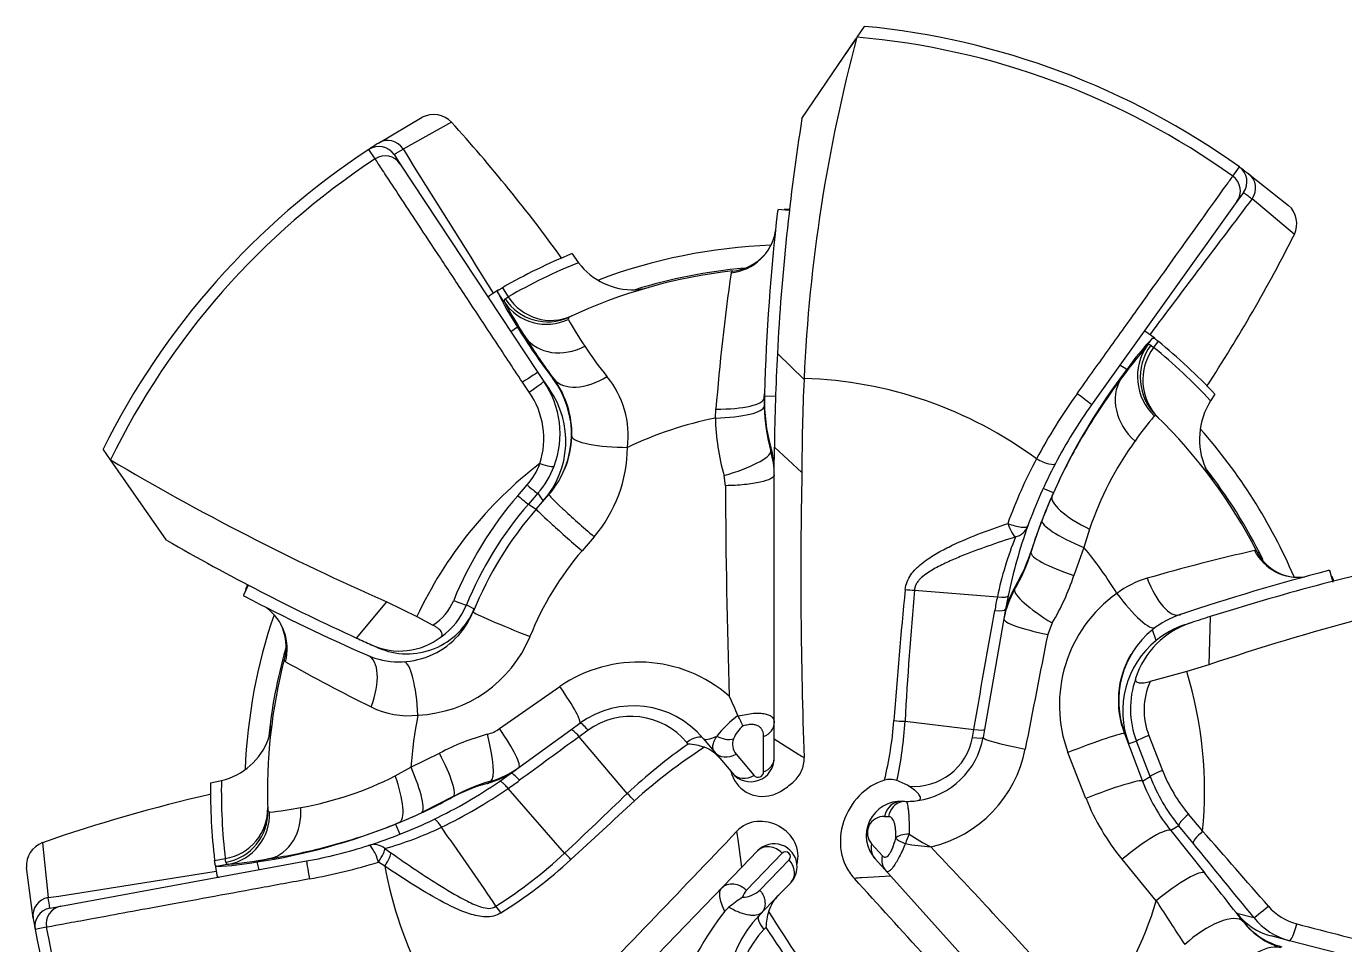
# Model space of a CAD drawing. Extents: x -22 to 22, y -21.4 to 26.8.
# Drawn here: x 16.219 to 19.836, y 4.713 to 7.234 of the extents above; entities that cross this region are included whole.
import ezdxf

# ---------------------------------------------------------------- set-up
doc = ezdxf.new("R2010")
doc.units = 0
doc.header["$MEASUREMENT"] = 0
doc.layers.add('Default', color=7, linetype='CONTINUOUS')
doc.layers.add('ODG-42631R1', color=7, linetype='CONTINUOUS')

# ---------------------------------------------------------------- blocks, each defined once
blk = doc.blocks.new('SE')
at = {"layer": 'ODG-42631R1', "color": 7, "linetype": 'Continuous'}
for p, q in [((6.9932, 7.8226), (6.9732, 7.793)), ((6.8224, 7.57), (6.9709, 7.7896)), ((5.6601, 7.5019), (5.7805, 7.5731)), ((5.8605, 7.5595), (5.7278, 7.4859)), ((5.6509, 7.4588), (5.6337, 7.4849)), ((5.6509, 7.4588), (5.6509, 7.4588)), ((5.7029, 7.4706), (5.7201, 7.4445)), ((5.7201, 7.4445), (6.0976, 6.8724)), ((8.0046, 7.4112), (8.0228, 7.4366)), ((8.0481, 7.4181), (8.1578, 7.3312)), ((8.0046, 7.4112), (8.0046, 7.4112)), ((8.0343, 7.3669), (8.0161, 7.3415)), ((8.1737, 7.2517), (8.0575, 7.3491)), ((6.7878, 7.3167), (6.7565, 7.3196)), ((8.0161, 7.3415), (7.6172, 6.7841)), ((6.1918, 7.1986), (6.2095, 7.1739)), ((6.628, 7.146), (6.6323, 7.1512)), ((5.9893, 7.0994), (5.9618, 7.0811)), ((5.9867, 7.0938), (5.989, 7.0981)), ((6.0056, 7.0657), (5.9867, 7.0938)), ((6.0003, 7.1052), (6.0164, 7.0803)), ((6.0078, 7.075), (6.0164, 7.0803)), ((6.1834, 7.0245), (6.181, 7.0184)), ((6.1907, 7.0279), (6.1834, 7.0245)), ((6.0418, 6.9971), (6.0239, 6.9841)), ((6.0642, 6.9675), (6.0418, 6.9971)), ((7.7903, 6.9665), (7.7634, 6.9857)), ((7.7697, 6.9463), (7.7842, 6.9669)), ((7.7794, 6.9474), (7.7873, 6.9414)), ((7.7842, 6.9669), (7.789, 6.9664)), ((7.7997, 6.9584), (7.7873, 6.9414)), ((6.7548, 6.9246), (6.828, 6.853)), ((7.7137, 6.8808), (7.6951, 6.8929)), ((7.6976, 6.8551), (7.7137, 6.8808)), ((6.0735, 6.8187), (6.0553, 6.8458)), ((6.0976, 6.8724), (6.114, 6.848)), ((6.1386, 6.856), (6.1421, 6.8541)), ((6.828, 6.853), (6.8282, 6.8562)), ((6.719, 6.8036), (6.7188, 6.7791)), ((6.719, 6.8036), (6.7194, 6.8138)), ((6.7194, 6.8138), (6.7192, 6.8075)), ((6.7498, 6.8066), (6.7192, 6.8075)), ((7.9555, 6.8131), (7.9437, 6.795)), ((6.5848, 6.7475), (6.5863, 6.7723)), ((7.7956, 6.753), (7.7891, 6.7532)), ((7.8012, 6.7475), (7.7956, 6.753)), ((4.9249, 6.6327), (4.9044, 6.662)), ((6.7371, 6.6559), (6.7372, 6.6669)), ((6.7463, 6.5977), (6.7467, 6.6678)), ((6.7467, 6.6678), (6.8224, 6.5978)), ((5.079, 6.412), (4.9249, 6.6327)), ((6.6126, 6.5617), (6.6085, 6.5896)), ((6.7463, 5.8668), (6.7463, 6.5977)), ((6.0427, 6.5342), (6.0684, 6.5639)), ((7.5124, 6.5418), (7.4841, 6.5538)), ((6.0977, 6.5409), (6.0717, 6.511)), ((6.0934, 6.4977), (6.1281, 6.5375)), ((6.128, 6.5375), (6.1125, 6.5198)), ((6.1281, 6.5375), (6.128, 6.5375)), ((7.5088, 6.5337), (7.5124, 6.5418)), ((7.5088, 6.5337), (7.5088, 6.5337)), ((6.0717, 6.511), (6.0934, 6.4977)), ((7.4507, 6.3788), (7.4799, 6.4634)), ((7.6116, 6.4426), (7.5963, 6.3924)), ((6.2522, 6.4217), (6.2189, 6.383)), ((7.453, 6.3868), (7.4507, 6.3788)), ((7.5963, 6.3924), (7.5684, 6.3152)), ((8.0644, 6.3836), (8.0708, 6.3815)), ((8.0739, 6.3789), (8.0739, 6.3788)), ((8.0739, 6.3787), (8.0746, 6.3775)), ((8.2802, 6.2959), (8.2709, 6.3292)), ((5.3031, 6.289), (5.2904, 6.2634)), ((7.1312, 6.2752), (7.3586, 6.2569)), ((7.3883, 6.2596), (7.3813, 6.2227)), ((7.4082, 6.2862), (7.406, 6.2767)), ((5.6, 6.1435), (5.6828, 6.2429)), ((5.6828, 6.2429), (5.7655, 6.2023)), ((5.9016, 6.2344), (5.9231, 6.2242)), ((5.9231, 6.2242), (5.9195, 6.2155)), ((7.3813, 6.2227), (7.3231, 5.8927)), ((5.7655, 6.2023), (5.8097, 6.1789)), ((5.9202, 6.2152), (5.9195, 6.2155)), ((7.943, 6.2025), (7.9386, 6.0702)), ((7.5089, 6.1849), (7.4967, 6.1535)), ((7.7946, 6.1372), (7.7843, 6.1663)), ((5.6588, 6.117), (5.6406, 6.1251)), ((5.4052, 6.0786), (5.4019, 6.0844)), ((5.6345, 6.0943), (5.6355, 6.0939)), ((7.8783, 6.0521), (7.7776, 6.0242)), ((7.9386, 6.0702), (7.8783, 6.0521)), ((5.9926, 5.8949), (6.158, 6.0104)), ((6.1883, 5.8919), (6.2127, 5.9096)), ((6.6466, 5.9307), (6.6473, 5.9292)), ((7.1054, 5.9155), (7.2938, 5.8926)), ((6.0227, 5.7716), (6.1883, 5.8919)), ((6.2354, 5.8904), (6.2111, 5.8728)), ((6.3427, 5.7169), (6.2111, 5.8728)), ((6.5511, 5.8681), (6.5969, 5.8135)), ((6.7172, 5.7764), (6.7172, 5.8735)), ((6.7463, 5.8668), (6.8139, 5.8237)), ((6.7463, 5.8141), (6.7463, 5.8668)), ((7.2899, 5.8707), (7.2938, 5.8926)), ((7.3231, 5.8927), (7.3193, 5.8709)), ((7.7083, 5.8819), (7.7073, 5.8815)), ((7.7073, 5.8815), (7.757, 5.751)), ((7.7193, 5.8533), (7.7083, 5.8819)), ((7.7743, 5.8762), (7.8117, 5.7803)), ((5.7495, 5.789), (5.8277, 5.8274)), ((6.5099, 5.8527), (6.5061, 5.8572)), ((6.6416, 5.8252), (6.6907, 5.7668)), ((7.6018, 5.7034), (7.5524, 5.8291)), ((7.778, 5.7632), (7.7404, 5.8603)), ((5.7061, 5.7652), (5.7495, 5.789)), ((6.5969, 5.8135), (6.6268, 5.7779)), ((6.8286, 5.8144), (6.8286, 5.8156)), ((5.1996, 5.7458), (5.2293, 5.7525)), ((5.9921, 5.75), (6.0227, 5.7716)), ((6.6268, 5.7779), (6.6315, 5.7723)), ((7.757, 5.751), (7.778, 5.7632)), ((5.9593, 5.7446), (5.9686, 5.7507)), ((6.171, 5.5533), (6.016, 5.7307)), ((6.016, 5.7307), (6.016, 5.7307)), ((6.3427, 5.7169), (6.3427, 5.7168)), ((5.8655, 5.7082), (5.7826, 5.6661)), ((5.8572, 5.7034), (5.8655, 5.7082)), ((5.3563, 5.6781), (5.3566, 5.6701)), ((5.3566, 5.6701), (5.3613, 5.6655)), ((7.8826, 5.6603), (7.9218, 5.6131)), ((5.7167, 5.6372), (5.7068, 5.6331)), ((5.7068, 5.6331), (5.7188, 5.6048)), ((5.7167, 5.6372), (5.7167, 5.6372)), ((5.8334, 5.6242), (5.8334, 5.6243)), ((5.8509, 5.5983), (5.8334, 5.6242)), ((7.8567, 5.6281), (7.8344, 5.6152)), ((7.8344, 5.6152), (7.9276, 5.4986)), ((7.8959, 5.5804), (7.8567, 5.6281)), ((4.7379, 5.5819), (4.7539, 5.431)), ((6.6574, 5.5146), (6.6474, 5.5908)), ((7.0134, 5.5788), (7.0431, 5.5457)), ((5.2107, 5.5331), (5.2399, 5.5381)), ((5.2415, 5.5282), (5.2399, 5.5381)), ((5.3625, 5.5381), (5.3265, 5.5291)), ((5.6781, 5.566), (5.6945, 5.5544)), ((6.7008, 5.5596), (6.6574, 5.5146)), ((6.7682, 5.5528), (6.67, 5.4511)), ((7.0233, 5.5371), (7.0659, 5.4898)), ((7.7947, 5.4221), (7.7009, 5.5362)), ((4.7126, 5.3749), (4.6942, 5.5136)), ((4.7889, 5.4078), (5.463, 5.5317)), ((5.2118, 5.5206), (5.2179, 5.4882)), ((5.216, 5.5161), (5.2129, 5.5198)), ((5.2492, 5.5226), (5.216, 5.5161)), ((5.3265, 5.5291), (5.3315, 5.5075)), ((5.6778, 5.5175), (5.6603, 5.5287)), ((6.6574, 5.5146), (6.219, 5.0607)), ((6.7065, 5.4514), (6.7869, 5.5347)), ((6.7584, 5.4379), (6.7915, 5.4721)), ((6.9652, 5.4846), (6.9661, 5.4836)), ((7.0659, 5.4898), (6.9864, 5.4857)), ((7.0659, 5.4898), (7.4135, 5.1038)), ((6.7046, 5.3822), (6.7584, 5.4379)), ((4.7582, 5.4021), (4.7889, 5.4078)), ((5.9827, 5.4075), (5.9827, 5.4075)), ((6.6214, 5.4046), (6.6108, 5.3941)), ((8.0153, 5.3883), (8.0624, 5.3761)), ((8.0334, 5.3653), (8.0153, 5.3883)), ((8.0333, 5.3652), (8.0334, 5.3653)), ((4.7488, 5.3496), (4.718, 5.344)), ((4.7488, 5.3496), (4.7488, 5.3496)), ((6.7234, 5.3493), (6.718, 5.3438)), ((8.1607, 5.3126), (8.1098, 5.3258)), ((8.7427, 5.1611), (8.1607, 5.3126))]:
    blk.add_line(p, q, dxfattribs=at)
for centre, radius, start, end in [((6.7931, 5.7227), 2.1094, 54.3432, 84.5582), ((11.173, 6.6632), 4.3491, 164.9431, 177.457), ((11.7764, 4.4646), 5.8434, 145.34081, 146.09003), ((6.7931, 5.7227), 2.0781, 54.3421, 85.0296), ((5.8113, 7.512), 0.0685, 44.0244, 116.6937), ((12.9963, 6.5977), 6.25, 171.04992, 177.00204), ((2.5772, 4.5882), 4.4282, 35.9104, 42.1442), ((5.6612, 7.4431), 0.05, 33.4127, 123.3432), ((6.7931, 5.7227), 2.1094, 122.4904, 123.2905), ((6.7931, 5.7227), 2.1094, 123.3432, 153.5582), ((6.7931, 5.7227), 2.0781, 123.3421, 154.0296), ((5.6784, 7.417), 0.05, 33.41, 123.3416), ((5.3949, 8.0003), 0.6128, 300.1762, 302.9074), ((79.3171, 53.2138), 86.6396, 211.856519, 212.165359), ((7.9936, 7.396), 0.05, 324.4127, 54.3432), ((7.9754, 7.3706), 0.05, 324.41, 54.3416), ((77.1202, -44.965), 86.6396, 142.856519, 143.165359), ((8.4184, 7.8443), 0.6128, 231.1762, 233.9074), ((12.9187, 6.6205), 6.2024, 173.5648, 178.21418), ((6.7931, 5.7227), 1.5971, 90.1784, 90.7031), ((8.1117, 7.2806), 0.0685, 335.0244, 47.6937), ((4.2232, 9.2521), 4.4282, 326.9104, 333.1442), ((6.7931, 5.7227), 1.5, 92.1501, 110.6561), ((6.7931, 5.7227), 1.5938, 112.1681, 119.8333), ((6.7933, 5.7223), 1.5646, 111.9089, 119.7754), ((6.3572, 7.2835), 0.1839, 216.5925, 272.4668), ((6.6188, 7.2845), 0.1342, 275.5608, 319.1174), ((6.7931, 5.7227), 1.4375, 96.4261, 115.0987), ((6.7931, 5.7227), 1.4421, 95.1547, 107.267), ((12.7699, 6.2711), 6.2039, 171.89301, 175.36614), ((6.7669, 7.4743), 0.868, 205.9977, 213.3468), ((5.8133, 7.4276), 0.3727, 298.2314, 300.1191), ((6.357, 7.2612), 0.1616, 272.8612, 285.8732), ((6.0113, 7.0693), 0.00666, 121.3002, 212.2308), ((7.5675, 7.9313), 1.7857, 208.9962, 212.6668), ((7.0673, 7.513), 1.0149, 209.1656, 214.0707), ((7.3668, 7.8021), 1.5503, 211.2824, 217.6086), ((7.3728, 7.7822), 1.5415, 211.9053, 217.0181), ((9.0857, 5.8327), 1.7239, 139.762, 143.6263), ((8.4201, 6.3739), 0.8695, 137.0038, 144.3401), ((7.7751, 6.942), 0.00686, 51.5953, 141.8201), ((8.0336, 7.2484), 0.3726, 229.2313, 231.1191), ((6.7931, 5.7227), 1.5938, 43.1681, 50.8332), ((6.9983, 7.4457), 0.9202, 213.0075, 219.411), ((12.9963, 6.5977), 6.25, 177.00204, 179.35724), ((6.7928, 5.7223), 1.5733, 42.9856, 50.7922), ((9.039, 5.8646), 1.6701, 142.5182, 156.0756), ((7.2453, 7.6296), 1.375, 214.6384, 215.6966), ((5.9066, 6.7049), 0.252, 339.1109, 34.6052), ((5.9376, 6.7033), 0.2524, 318.9427, 37.2356), ((5.9369, 6.7046), 0.2539, 358.2133, 36.0855), ((6.0901, 6.699), 0.2555, 352.7634, 39.4838), ((11.787, 6.6159), 4.9647, 177.2623, 180.2092), ((6.7931, 5.7227), 1.134, 53.6121, 88.2304), ((8.9832, 5.8835), 1.6114, 142.9217, 150.3128), ((5.891, 6.6907), 0.2229, 342.2518, 35.041), ((5.9256, 6.6838), 0.2487, 318.7455, 35.2556), ((7.1899, 6.7963), 0.4708, 178.647, 195.9587), ((8.9304, 5.8462), 1.6637, 144.4276, 151.6745), ((7.1922, 6.7865), 0.4734, 180.8989, 196.0153), ((8.7354, 5.9839), 1.375, 144.4127, 152.3137), ((8.1108, 6.6894), 0.1976, 147.7027, 203.5806), ((6.7931, 5.7227), 1.0457, 101.4905, 115.463), ((7.2119, 6.761), 0.6273, 181.2352, 195.8533), ((8.5168, 6.1413), 0.9507, 139.943, 145.1777), ((6.7931, 5.7227), 1.4375, 27.2779, 45.7832), ((5.9375, 6.7043), 0.2533, 337.765, 358.263), ((6.7931, 5.7227), 1.5, 23.1067, 41.5349), ((5.9596, 6.6704), 0.384, 319.6423, 359.4721), ((6.5123, 6.6024), 0.234, 359.9356, 15.9899), ((8.9832, 5.8835), 1.6114, 150.3128, 156.2053), ((8.4699, 6.1525), 0.9061, 144.0643, 161.3254), ((8.5317, 12.7136), 7.07, 239.32578, 246.23691), ((6.7931, 5.7227), 1.134, 127.4677, 154.9809), ((5.921, 6.6911), 0.1947, 319.2035, 339.4493), ((6.5092, 6.5906), 0.2371, 0.3064, 15.9988), ((8.7477, 5.9603), 1.4489, 152.2168, 159.9004), ((8.734, 5.9845), 1.3735, 152.3095, 160.136), ((5.9099, 6.7038), 0.2486, 319.069, 339.0794), ((20.0255, 6.3111), 13.2063, 178.75604, 182.15011), ((6.7931, 5.7227), 1.4421, 26.2016, 38.048), ((8.0875, 6.6807), 0.1728, 204.0139, 216.5499), ((5.9375, 6.7043), 0.2533, 318.7978, 324.7693), ((24.3028, 6.5843), 17.6901, 180.07304, 181.94442), ((6.8261, 5.8565), 1.0359, 139.1334, 157.8551), ((7.4339, 7.4657), 1.625, 214.6855, 215.5971), ((8.7411, 5.9829), 1.3499, 155.5389, 162.5908), ((8.8092, 5.9556), 1.423, 156.0332, 158.9378), ((6.8262, 5.8565), 0.9988, 139.0627, 157.7718), ((6.8473, 5.8411), 0.9998, 138.9475, 158.0248), ((8.7354, 5.9839), 1.375, 160.1317, 168.4364), ((8.1993, 11.8274), 6.25, 240.04992, 245.42529), ((8.3427, 6.0481), 1.0061, 158.2301, 168.0216), ((6.8466, 5.8413), 0.8292, 139.2073, 158.3263), ((6.9896, 6.5199), 0.4822, 329.7208, 342.994), ((6.998, 6.5295), 0.4769, 329.3262, 342.5853), ((6.7931, 5.7227), 1.0457, 31.3068, 39.8245), ((9.25, 1.18), 5.337, 102.836, 106.101), ((8.1862, 6.4393), 0.1294, 206.6106, 260.545), ((9.833, 0.2452), 6.25, 102.04992, 107.60177), ((6.9779, 6.506), 0.6205, 328.834, 342.0939), ((7.8368, 6.0694), 0.2474, 105.6793, 127.3683), ((9.6925, 0.7918), 5.7175, 104.4392, 108.686), ((10.1233, -0.4353), 6.8626, 101.19907, 108.56314), ((6.7931, 5.7227), 1.5971, 21.1785, 21.7031), ((7.7468, 10.9361), 5.2825, 242.3148, 246.3765), ((6.7931, 5.7227), 1.5971, 159.1779, 159.7031), ((20.8433, 4.9185), 13.8047, 174.35393, 175.85247), ((16.5612, 5.4171), 9.469, 174.80027, 176.98304), ((7.6166, 6.1543), 0.2436, 149.81, 170.0124), ((7.6153, 6.1636), 0.2407, 149.3723, 169.9977), ((7.9044, 5.9601), 0.3756, 125.4396, 200.4062), ((5.7387, 6.2995), 0.1992, 246.3644, 337.7987), ((5.732, 6.3019), 0.1454, 302.2663, 337.7993), ((5.7178, 6.3096), 0.1987, 305.05, 337.7344), ((8.7395, 5.9741), 1.4096, 168.4284, 170.0004), ((6.7931, 5.7227), 1.5, 161.1475, 177.6814), ((5.7172, 6.2957), 0.2176, 246.3708, 338.3798), ((7.9382, 5.9749), 0.2457, 108.4063, 128.7969), ((7.8617, 6.1983), 0.00949, 105.7565, 110.577), ((9.6731, 0.8045), 5.6994, 108.3938, 108.5608), ((7.7803, 6.4514), 0.2564, 287.9146, 288.2796), ((9.833, 0.2452), 6.25, 107.60177, 108.10805), ((5.2726, 6.1197), 0.1342, 344.5608, 28.1174), ((129.5397, -17.9456), 124.3996, 168.829862, 168.977454), ((7.9412, 5.9721), 0.2497, 128.9231, 201.1655), ((7.9596, 5.9644), 0.2317, 107.3656, 163.0104), ((7.9406, 5.9716), 0.2501, 126.6615, 129.1845), ((7.9491, 5.9465), 0.2455, 108.3117, 129.0133), ((9.833, 0.2452), 6.25, 108.10805, 108.28634), ((8.1993, 11.8274), 6.25, 245.42529, 245.83343), ((5.7184, 6.292), 0.1841, 244.9925, 308.0365), ((5.7539, 6.2802), 0.3484, 272.4227, 337.6275), ((7.9523, 5.9435), 0.2498, 129.1506, 201.1506), ((6.7931, 5.7227), 1.4375, 165.4261, 182.0987), ((6.7931, 5.7227), 1.4421, 164.3078, 174.267), ((7.8195, 10.3679), 4.9221, 240.6267, 243.7183), ((5.7175, 6.2899), 0.2124, 246.103, 247.2539), ((6.3735, 5.6985), 0.3791, 48.8723, 124.6499), ((7.9406, 5.9716), 0.2501, 149.624, 201.1201), ((6.7931, 5.7227), 1.134, 354.4521, 16.8856), ((7.972, 5.9495), 0.2482, 160.5451, 201.0713), ((7.9547, 5.9462), 0.1935, 156.2019, 201.2018), ((5.8117, 5.5905), 0.9015, 22.1677, 25.8839), ((5.7416, 6.1558), 0.2254, 243.2244, 276.887), ((6.3596, 5.7074), 0.25, 40, 126), ((5.2065, 5.9224), 0.1616, 339.8612, 352.8732), ((6.7931, 5.7227), 1.0457, 168.4508, 176.3674), ((6.3529, 5.7286), 0.2, 40, 126), ((6.8163, 5.6987), 0.2874, 126.1756, 142.2465), ((6.7096, 5.8387), 0.08, 127.2959, 159.4548), ((5.6982, 5.4236), 1.0753, 26.434, 28.047), ((6.0375, 5.998), 1.0405, 346.3881, 355.5299), ((6.0413, 5.9784), 1.0659, 347.754, 356.6146), ((5.1861, 5.9313), 0.1839, 283.5925, 339.4668), ((6.1168, 5.2885), 0.6115, 104.9433, 118.2125), ((5.932, 5.9814), 0.1056, 284.8609, 304.9971), ((6.6738, 5.8519), 0.0418, 159.259, 219.6587), ((7.1299, 5.899), 0.1625, 264.9428, 350), ((7.11, 5.9078), 0.2125, 278.1751, 350), ((7.4882, 4.478), 1.6873, 125.4376, 132.7574), ((7.3525, 4.601), 1.4766, 122.6931, 132.1011), ((6.4901, 5.6362), 0.2174, 72.6251, 84.766), ((6.5218, 5.7534), 0.0962, 38.6688, 69.8421), ((7.0979, 5.9048), 0.3435, 283.1391, 348.9654), ((9.5998, 0.1556), 6, 108.05264, 108.26494), ((6.6813, 5.8141), 0.065, 220, 0), ((7.2036, 6.5101), 0.7893, 240.4153, 241.631), ((6.7936, 5.7227), 1.5646, 178.9089, 186.7754), ((5.2863, 6.5888), 0.9244, 280.0228, 297.0082), ((5.8955, 5.9767), 0.2407, 285.3723, 305.9977), ((5.9022, 5.9849), 0.2434, 285.8524, 306.0141), ((5.2186, 6.8861), 1.4038, 304.6108, 306.188), ((6.7022, 5.7764), 0.015, 220, 0), ((7.0646, 5.7003), 0.0552, 70.5107, 106.661), ((8.2394, 5.9418), 0.4948, 201.1575, 219.3362), ((8.2193, 5.9402), 0.4378, 201.4164, 219.742), ((6.7931, 5.7227), 1.5938, 179.1681, 186.8332), ((5.2145, 6.884), 1.375, 295.7488, 304.4374), ((5.2238, 6.8795), 1.3954, 295.9006, 304.5867), ((6.0853, 5.2847), 0.4769, 105.3262, 118.5853), ((6.0996, 5.2869), 0.4819, 105.7661, 119.0542), ((-1.9866, 14.2831), 11.9481, 313.05941, 314.19665), ((6.184, 5.5414), 0.2365, 40.9896, 47.8634), ((8.2299, 5.9304), 0.5058, 200.7701, 218.5531), ((6.1901, 1.3986), 4.4282, 102.9104, 109.1442), ((5.2112, 6.8887), 1.3499, 291.5389, 298.5908), ((-6.9698, 19.9459), 19.514, 312.39979, 313.09591), ((7.0939, 5.6007), 0.095, 87, 222), ((7.11, 5.9078), 0.2125, 267, 278.1751), ((8.1805, 5.9332), 0.6226, 201.6625, 219.6223), ((5.2521, 6.6758), 1.0161, 276.1683, 281.0677), ((5.2145, 6.884), 1.375, 287.7321, 295.7488), ((5.1828, 6.9519), 1.419, 292.1018, 294.8045), ((7.0468, 5.6089), 0.045, 87, 222), ((7.0629, 5.9159), 0.2625, 267, 269.2902), ((5.0791, 7.1807), 1.6701, 278.5181, 292.0757), ((5.1133, 7.1118), 1.5933, 284.3974, 292.2518), ((5.403, 6.5355), 1.0078, 285.8383, 295.2811), ((-103.9271, 111.0012), 152.75, 316.115048, 316.374814), ((4.7961, 5.3022), 1.8736, 8.858, 9.5538), ((-5.8171, -6.6225), 18.3975, 40.83462, 41.68746), ((4.7625, 5.518), 0.0685, 111.0244, 183.6937), ((5.2145, 6.884), 1.375, 280.4127, 287.7321), ((1.0353, 2.1293), 5.935, 33.52896, 35.76776), ((6.7461, 5.5159), 0.063, 6.0286, 136), ((7.2481, 6.4127), 0.8455, 260.3382, 265.1049), ((7.5129, 6.2049), 0.7186, 236.5096, 242.035), ((-19.9711, -17.3007), 36.0571, 38.97002, 39.38883), ((5.0624, 7.3005), 1.7878, 275.9982, 279.6645), ((5.1133, 7.1118), 1.5933, 278.9971, 284.3974), ((5.3003, 6.483), 1.2737, 302.3945, 313.1218), ((5.2809, 6.5296), 1.346, 302.0877, 312.3976), ((6.035, 5.4009), 0.2042, 41.2732, 48.2355), ((6.7776, 5.5437), 0.013, 316, 136), ((-10.0999, -10.7931), 23.7953, 42.31567, 43.44607), ((-8.5852, 91.0376), 86.6396, 278.856519, 279.165359), ((4.8409, 5.4869), 0.3726, 5.2313, 7.1191), ((5.1704, 6.3844), 0.8694, 273.0035, 280.3405), ((5.2481, 5.5291), 0.00666, 188.3005, 279.2365), ((5.1705, 7.1162), 1.6614, 280.4243, 287.1478), ((6.7931, 5.7227), 1.134, 190.424, 224.2299), ((6.7461, 5.5159), 0.063, 316, 6.0286), ((7.1623, 3.7205), 1.774, 95.6904, 96.3508), ((-138.4064, -127.0327), 196.7072, 42.181749, 42.351152), ((-7.8009, -7.0791), 20.1391, 38.16443, 38.64869), ((4.1502, 5.3256), 0.6128, 7.1762, 9.9074), ((7.6416, 4.0432), 1.7013, 125.2818, 126.8462), ((6.6563, 5.5063), 0.0744, 272.0589, 312.44), ((6.7047, 5.4182), 0.0478, 136.5475, 163.309), ((6.8342, 5.3603), 0.1084, 134.3332, 162.263), ((4.7672, 5.353), 0.05, 100.4127, 190.3432), ((4.798, 5.3586), 0.05, 100.41, 190.3416), ((5.8433, 5.2926), 0.1807, 32.3644, 39.4882), ((7.3489, 4.8233), 0.9331, 142.2827, 158.8836), ((6.9526, 5.3328), 0.2298, 164.708, 175.8635), ((9.3876, 7.0179), 3.114, 211.4447, 217.0325), ((6.7931, 5.7227), 1.0457, 324.0044, 343.2947), ((23.8777, 15.7921), 19.1363, 212.81328, 213.24216), ((8.2188, 5.5085), 0.1543, 221.0393, 255.4616), ((6.7931, 5.7227), 2.1094, 189.4904, 190.2905), ((6.9294, 5.1651), 0.3125, 136, 212), ((8.1555, 5.4976), 0.1777, 217.926, 255.0919), ((8.1974, 5.492), 0.2073, 217.6714, 253.0285), ((8.1875, 5.4861), 0.1958, 218.0709, 255.773), ((8.2079, 5.4935), 0.187, 218.9006, 255.3704), ((6.7931, 5.7227), 2.1094, 190.3432, 220.5582), ((6.7931, 5.7227), 2.0781, 190.3421, 221.0296), ((6.9068, 5.1614), 0.2625, 136, 212), ((9.8869, 7.4212), 3.7816, 213.2217, 217.3784)]:
    blk.add_arc(centre, radius, start, end, dxfattribs=at)
for centre, major_axis, ratio, start_param, end_param in [((5.6869, 7.4598), (0.0269, -0.0422), 0.970906, 1.572659, 3.141593), ((8.0184, 7.3779), (0.0297, 0.0402), 0.970906, 4.714252, 6.283185), ((6.612, 7.2838), (-0.1386, 0.0196), 0.990036, 1.824387, 3.117621), ((6.1218, 7.1438), (-0.1264, -0.0601), 0.991012, 0.149528, 1.568164), ((6.124, 7.1513), (-0.0594, 0.1268), 0.992765, 1.712716, 3.141593), ((6.132, 7.155), (-0.0587, 0.1271), 0.98261, 1.709167, 3.141593), ((6.1784, 7.0484), (-0.119, -0.0737), 0.81644, 0.075741, 1.472305), ((7.8924, 6.8601), (-0.1078, 0.1043), 0.991209, 0.157929, 1.571305), ((7.9002, 6.8605), (0.1046, 0.1075), 0.992444, 1.717862, 3.141593), ((7.9064, 6.8545), (0.1052, 0.1069), 0.982394, 1.714392, 3.141593), ((6.0558, 6.8449), (0.0417, 0.0275), 0.020859, 0, 1.570758), ((6.0729, 6.8196), (0.0411, 0.0284), 0.022682, 4.711855, 6.283185), ((6.2522, 6.9405), (-0.1119, -0.0842), 0.607216, 0.032426, 1.431459), ((7.8223, 6.7719), (-0.1193, 0.0909), 0.816654, 0.077033, 1.4689), ((6.5791, 6.8086), (0.1399, -0.005), 0.258077, 4.772789, 6.282591), ((7.5766, 6.8132), (-0.0407, 0.0291), 0.020859, 3.141593, 4.71235), ((6.5788, 6.7772), (0.14, 0.0023), 0.212939, 4.752077, 6.272374), ((6.3305, 6.6942), (-0.14, 0.0035), 0.193965, 0.038406, 1.668853), ((6.0954, 6.633), (0.0467, -0.0178), 0.139247, 4.934527, 6.253094), ((6.6022, 6.6193), (0.1346, 0.0385), 0.215951, 4.697506, 6.221481), ((7.4736, 6.646), (-0.0443, 0.0232), 0.256036, 1.53163, 3.141593), ((6.0599, 6.5737), (0.0378, -0.0328), 0.038794, 4.971362, 6.248252), ((6.034, 6.5437), (0.0378, -0.0328), 0.029392, 4.97257, 6.248264), ((6.2336, 6.4457), (-0.1055, 0.092), 0.042943, 0.034939, 1.784758), ((6.199, 6.4059), (-0.1056, 0.092), 0.030556, 0.034923, 1.786845), ((7.3952, 6.4682), (-0.047, 0.017), 0.245513, 1.486191, 3.141593), ((7.3952, 6.4682), (0.0159, -0.0474), 0.220281, 4.852146, 6.059844), ((7.3952, 6.4682), (-0.047, 0.017), 0.964978, 2.173916, 3.141593), ((7.6212, 6.4132), (-0.14, 0.0539), 0.190122, 0.001531, 1.465239), ((7.5942, 6.3349), (-0.1434, 0.044), 0.177476, 0.001911, 1.444574), ((8.183, 6.4453), (-0.0305, 0.1315), 0.98992, 1.820159, 3.058125), ((8.1908, 6.4434), (-0.12, -0.0619), 0.99634, 0, 0.03013), ((7.8165, 6.3356), (0.0425, -0.1281), 0.393937, 4.800003, 6.282895), ((7.112, 6.2879), (0.0498, -0.0046), 0.237565, 4.606451, 5.130727), ((7.3393, 6.2696), (-0.049, 0.01), 0.189779, 2.012476, 3.141593), ((7.5361, 6.2025), (-0.1295, 0.0757), 0.194032, 0.051716, 1.472876), ((7.7116, 6.2813), (-0.0799, 0.1088), 0.215655, 1.551938, 3.130514), ((5.2709, 6.113), (-0.068, -0.1224), 0.990036, 1.824387, 3.021951), ((5.8554, 6.2533), (0.0463, -0.0189), 0.033882, 4.972036, 6.248208), ((7.3321, 6.2314), (-0.0492, 0.0087), 0.197412, 2.007136, 3.141593), ((6.05, 6.163), (-0.1298, 0.0524), 0.033374, 0.034936, 1.786434), ((7.5244, 6.1705), (-0.1477, 0.026), 0.145281, 0, 1.407921), ((5.5745, 5.9678), (-0.057, -0.1279), 0.468333, 1.675573, 3.142435), ((5.7389, 5.9381), (-0.0084, 0.1397), 0.209417, 4.656433, 6.267611), ((6.1304, 6.0229), (0.0823, -0.1133), 0.108966, 0, 1.381539), ((6.2421, 5.8692), (-0.0294, 0.0405), 0.156133, 5.148721, 6.283185), ((6.6963, 5.9111), (0.05, 0), 0.829995, 5.144364, 6.283185), ((7.0855, 5.9243), (0.0499, -0.0033), 0.164121, 4.508091, 5.133555), ((5.9293, 5.8849), (0.038, -0.1347), 0.194796, 0.051698, 1.474461), ((5.963, 5.9013), (0.0823, -0.1133), 0.146352, 0, 1.408896), ((6.2177, 5.8514), (-0.0294, 0.0405), 0.159039, 5.148721, 6.283185), ((6.5128, 5.8359), (0.0383, 0.0321), 0.417846, 0, 1.399317), ((6.6584, 5.958), (-0.1072, -0.09), 0.213174, 0, 0.703744), ((6.6138, 5.9044), (0.0474, -0.016), 0.752901, 4.430746, 5.404889), ((7.27, 5.8796), (-0.0492, 0.0087), 0.115542, 2.007129, 3.141593), ((7.2739, 5.9014), (-0.0492, 0.0087), 0.115542, 2.007129, 3.141593), ((7.467, 5.8448), (-0.1477, 0.026), 0.07659, 0, 1.366343), ((7.5813, 5.8332), (-0.1261, -0.0482), 0.049517, 3.176542, 4.924944), ((7.7871, 5.8782), (-0.0466, -0.018), 0.056643, 4.968118, 6.248223), ((5.7976, 5.8306), (0.0679, -0.1224), 0.178249, 0.001665, 1.445698), ((6.6207, 5.8629), (0.0383, 0.0321), 0.858109, 3.141593, 4.547861), ((5.7193, 5.7909), (0.0588, -0.1271), 0.19132, 0.001243, 1.467501), ((6.6963, 5.8141), (0.05, 0), 0.829995, 5.144364, 6.283185), ((6.0521, 5.7312), (-0.0294, 0.0405), 0.200009, 5.134166, 6.283185), ((6.6698, 5.8044), (-0.0383, -0.0321), 0.858109, 0, 1.406268), ((7.0518, 5.6058), (-0.1393, 0.1097), 0.816891, 4.889333, 5.095219), ((7.631, 5.7027), (-0.1262, -0.048), 0.083477, 3.176622, 4.914149), ((7.8246, 5.7811), (-0.0466, -0.0181), 0.082198, 4.961201, 6.24816), ((7.0963, 5.6456), (0.0026, 0.0499), 0.95555, 0, 1.456949), ((7.1067, 5.6453), (0.0006, 0.05), 0.955083, 0.215036, 1.418763), ((5.2164, 5.6737), (-0.1399, -0.0043), 0.98261, 1.709167, 3.141593), ((5.2167, 5.6649), (-0.1399, -0.0051), 0.992766, 1.712716, 3.141593), ((5.2226, 5.66), (0.006, -0.1399), 0.991012, 0.149463, 1.568101), ((5.3326, 5.6748), (0.0214, -0.1384), 0.816438, 0.075775, 1.472339), ((7.8956, 5.6595), (-0.0387, -0.0317), 0.178596, 4.903945, 6.247708), ((7.7295, 5.5303), (-0.1054, -0.0843), 0.168077, 3.177003, 4.851171), ((7.9347, 5.6118), (-0.0386, -0.0317), 0.185926, 4.896678, 6.247659), ((5.6485, 5.5267), (0.0152, -0.0476), 0.974099, 2.175165, 3.141593), ((5.6485, 5.5267), (0.0152, -0.0476), 0.236175, 1.537551, 3.141593), ((6.7368, 5.5249), (-0.036, 0.0347), 0.839475, 4.647469, 6.283185), ((7.0605, 5.5706), (0.0372, 0.0335), 0.931745, 2.203061, 3.141593), ((7.1269, 5.5862), (-0.05, 0.0021), 0.390414, 4.940096, 5.959385), ((7.1269, 5.5862), (-0.0484, 0.0125), 0.257498, 0.30799, 1.196318), ((7.1269, 5.5862), (0.0179, 0.0467), 0.350318, 1.278394, 1.854023), ((5.6485, 5.5267), (0.0287, 0.0409), 0.171698, 4.881032, 6.093172), ((5.6651, 5.5152), (0.0284, 0.0412), 0.186235, 4.896357, 6.072856), ((7.0902, 5.5376), (0.0372, 0.0335), 0.931745, 2.203061, 3.141593), ((5.4721, 5.4825), (-0.009, 0.0492), 0.020859, 0, 1.570758), ((6.7555, 5.5068), (0.036, -0.0347), 0.839475, 0, 1.505876), ((7.8227, 5.4137), (-0.1055, -0.0843), 0.179396, 3.177075, 4.835791), ((4.762, 5.3832), (0.0493, 0.0082), 0.970906, 1.572659, 3.141593), ((8.1012, 5.4075), (0.0389, 0.0314), 0.019726, 3.176506, 4.727519), ((6.7406, 5.3475), (-0.036, 0.0347), 0.381893, 0, 1.293522), ((7.9285, 5.2803), (-0.1062, -0.0834), 0.391011, 3.17952, 4.939304), ((8.1733, 5.361), (0.0126, 0.0484), 0.140907, 3.141593, 4.712142), ((8.1084, 5.1618), (0.035, 0.1304), 0.77233, 0.064254, 1.461858)]:
    blk.add_ellipse(centre, major_axis=major_axis, ratio=ratio, start_param=start_param, end_param=end_param, dxfattribs=at)
for points, knots in [([(6.0553, 6.8458), (6.0284, 6.8865), (6.002, 6.9265), (5.9502, 7.0051), (5.9245, 7.0441), (5.8754, 7.1184), (5.8522, 7.1536), (5.8084, 7.2201), (5.7876, 7.2515), (5.7504, 7.308), (5.7337, 7.3332), (5.7043, 7.3778), (5.6918, 7.3969), (5.6717, 7.4273), (5.664, 7.439), (5.6536, 7.4548), (5.6509, 7.4588), (5.6509, 7.4588)], [0, 0, 0, 0, 0.125, 0.125, 0.25, 0.25, 0.375, 0.375, 0.5, 0.5, 0.625, 0.625, 0.75, 0.75, 0.875, 0.875, 1, 1, 1, 1]), ([(8.0243, 7.4355), (8.0254, 7.4347), (8.027, 7.4336), (8.0334, 7.4289), (8.0397, 7.4244), (8.0481, 7.4181)], [0.2475961, 0.2475961, 0.2475961, 0.2475961, 0.5, 0.5, 1, 1, 1, 1]), ([(7.5772, 6.814), (7.6056, 6.8538), (7.6335, 6.8927), (7.6883, 6.9693), (7.7154, 7.0072), (7.7673, 7.0796), (7.7918, 7.1139), (7.8381, 7.1787), (7.8601, 7.2093), (7.8994, 7.2643), (7.917, 7.2889), (7.9481, 7.3323), (7.9614, 7.3509), (7.9826, 7.3806), (7.9908, 7.3919), (8.0018, 7.4073), (8.0046, 7.4112), (8.0046, 7.4112)], [0, 0, 0, 0, 0.125, 0.125, 0.25, 0.25, 0.375, 0.375, 0.5, 0.5, 0.625, 0.625, 0.75, 0.75, 0.875, 0.875, 1, 1, 1, 1]), ([(6.7463, 6.5918), (6.7463, 6.588), (6.7428, 6.5843), (6.7296, 6.5772), (6.7198, 6.574), (6.6952, 6.5685), (6.6804, 6.5662), (6.6482, 6.563), (6.6303, 6.562), (6.6126, 6.5617)], [0, 0, 0, 0, 0.25, 0.25, 0.5, 0.5, 0.75, 0.75, 1, 1, 1, 1]), ([(7.5088, 6.5337), (7.5047, 6.5244), (7.5131, 6.5098), (7.5506, 6.4765), (7.5795, 6.4582), (7.6116, 6.4426)], [0, 0, 0, 0, 0.5, 0.5, 1, 1, 1, 1]), ([(7.1056, 6.2767), (7.1064, 6.284), (7.1081, 6.291), (7.1134, 6.3045), (7.117, 6.311), (7.1252, 6.3229), (7.1299, 6.3284), (7.1401, 6.3388), (7.1456, 6.3437), (7.1624, 6.3573), (7.1745, 6.3653), (7.1993, 6.3801), (7.2121, 6.387), (7.2513, 6.4063), (7.2781, 6.4177), (7.3322, 6.4389), (7.3596, 6.4487), (7.3871, 6.4582)], [0, 0, 0, 0, 0.0625, 0.0625, 0.125, 0.125, 0.1875, 0.1875, 0.25, 0.25, 0.375, 0.375, 0.5, 0.5, 0.75, 0.75, 1, 1, 1, 1]), ([(7.4084, 6.4212), (7.3829, 6.413), (7.3574, 6.4045), (7.3068, 6.3866), (7.2816, 6.3773), (7.2442, 6.3619), (7.2318, 6.3566), (7.2074, 6.3452), (7.1954, 6.3392), (7.1778, 6.3292), (7.1721, 6.3257), (7.1609, 6.3181), (7.1554, 6.314), (7.148, 6.3072), (7.1456, 6.3048), (7.1412, 6.2998), (7.1392, 6.2971), (7.1356, 6.2913), (7.1342, 6.2883), (7.132, 6.2819), (7.1314, 6.2786), (7.1312, 6.2752)], [0, 0, 0, 0, 0.25, 0.25, 0.5, 0.5, 0.625, 0.625, 0.75, 0.75, 0.8125, 0.8125, 0.875, 0.875, 0.90625, 0.90625, 0.9375, 0.9375, 0.96875, 0.96875, 1, 1, 1, 1]), ([(7.2938, 5.8926), (7.3034, 5.9474), (7.3131, 6.0019), (7.3322, 6.1107), (7.3418, 6.1648), (7.3513, 6.2189)], [0, 0, 0, 0, 0.5, 0.5, 1, 1, 1, 1]), ([(5.8319, 6.147), (5.8329, 6.1478), (5.8337, 6.1488), (5.8349, 6.1509), (5.8352, 6.1521), (5.8353, 6.1546), (5.835, 6.1559), (5.834, 6.1587), (5.8332, 6.1601), (5.83, 6.1646), (5.8268, 6.1677), (5.8211, 6.1721), (5.8189, 6.1735), (5.8145, 6.1763), (5.8121, 6.1777), (5.8097, 6.1789)], [0, 0, 0, 0, 0.125, 0.125, 0.25, 0.25, 0.375, 0.375, 0.5, 0.5, 0.75, 0.75, 0.875, 0.875, 1, 1, 1, 1]), ([(7.738, 6.0321), (7.7376, 6.0307), (7.7374, 6.0293), (7.7378, 6.0268), (7.7382, 6.0256), (7.7399, 6.0236), (7.741, 6.0228), (7.7439, 6.0214), (7.7456, 6.0209), (7.7495, 6.0203), (7.7517, 6.0202), (7.7564, 6.0203), (7.7589, 6.0205), (7.7666, 6.0215), (7.7721, 6.0227), (7.7776, 6.0242)], [0, 0, 0, 0, 0.125, 0.125, 0.25, 0.25, 0.375, 0.375, 0.5, 0.5, 0.625, 0.625, 0.75, 0.75, 1, 1, 1, 1]), ([(6.6473, 5.9292), (6.6547, 5.9312), (6.6619, 5.9328), (6.6759, 5.9354), (6.6826, 5.9364), (6.6921, 5.9372), (6.6952, 5.9373), (6.7011, 5.9375), (6.7039, 5.9375), (6.7093, 5.9373), (6.7119, 5.9371), (6.7167, 5.9365), (6.7191, 5.9361), (6.7255, 5.9347), (6.7293, 5.9334), (6.734, 5.931), (6.7355, 5.9301), (6.7381, 5.9283), (6.7393, 5.9273), (6.7444, 5.9221), (6.7463, 5.917), (6.7463, 5.9111)], [0, 0, 0, 0, 0.125, 0.125, 0.25, 0.25, 0.3125, 0.3125, 0.375, 0.375, 0.4375, 0.4375, 0.5, 0.5, 0.625, 0.625, 0.6875, 0.6875, 0.75, 0.75, 1, 1, 1, 1]), ([(6.7172, 5.8735), (6.7172, 5.8791), (6.7163, 5.8842), (6.7133, 5.8912), (6.7121, 5.8933), (6.7089, 5.8974), (6.7069, 5.8992), (6.7024, 5.9022), (6.6997, 5.9035), (6.6936, 5.9054), (6.6903, 5.906), (6.6846, 5.9062), (6.6827, 5.9062), (6.6786, 5.906), (6.6766, 5.9058), (6.6702, 5.9048), (6.6657, 5.9037), (6.6611, 5.9023)], [0, 0, 0, 0, 0.25, 0.25, 0.375, 0.375, 0.5, 0.5, 0.625, 0.625, 0.75, 0.75, 0.8125, 0.8125, 0.875, 0.875, 1, 1, 1, 1]), ([(6.5824, 5.8308), (6.5785, 5.8354), (6.577, 5.8413), (6.5782, 5.8505), (6.5787, 5.8525), (6.5798, 5.8565), (6.5806, 5.8586), (6.5833, 5.8651), (6.5858, 5.8697), (6.589, 5.8746)], [0, 0, 0, 0, 0.5, 0.5, 0.625, 0.625, 0.75, 0.75, 1, 1, 1, 1]), ([(6.6268, 5.7779), (6.6331, 5.7541), (6.6485, 5.7332), (6.6906, 5.7086), (6.716, 5.7058), (6.7505, 5.7153), (6.7613, 5.7207), (6.7764, 5.731), (6.7814, 5.7346), (6.7914, 5.7422), (6.7961, 5.7459), (6.8093, 5.7584), (6.8164, 5.7683), (6.826, 5.7903), (6.8285, 5.8022), (6.8286, 5.8144)], [0, 0, 0, 0, 0.25, 0.25, 0.5, 0.5, 0.625, 0.625, 0.6875, 0.6875, 0.75, 0.75, 0.875, 0.875, 1, 1, 1, 1]), ([(5.7167, 5.6372), (5.7254, 5.6408), (5.7291, 5.656), (5.7252, 5.7028), (5.7175, 5.7339), (5.7061, 5.7652)], [0, 0, 0, 0, 0.5, 0.5, 1, 1, 1, 1]), ([(7.0488, 5.7532), (7.0228, 5.7457), (6.9987, 5.7306), (6.9603, 5.6906), (6.9455, 5.6658), (6.9279, 5.6128), (6.9252, 5.5842), (6.9323, 5.5437), (6.9365, 5.5308), (6.9483, 5.5062), (6.9561, 5.4947), (6.9652, 5.4846)], [0, 0, 0, 0, 0.25, 0.25, 0.5, 0.5, 0.75, 0.75, 0.875, 0.875, 1, 1, 1, 1]), ([(6.016, 5.7307), (6.0132, 5.7341), (6.0105, 5.7371), (6.0067, 5.7411), (6.0054, 5.7423), (6.0031, 5.7445), (6.002, 5.7455), (5.9988, 5.748), (5.997, 5.7492), (5.994, 5.7505), (5.9929, 5.7505), (5.9921, 5.75)], [0, 0, 0, 0, 0.25, 0.25, 0.375, 0.375, 0.5, 0.5, 0.75, 0.75, 1, 1, 1, 1]), ([(7.1402, 5.6974), (7.1425, 5.6978), (7.1443, 5.6984), (7.1468, 5.7004), (7.1474, 5.7016), (7.1478, 5.7047), (7.1474, 5.7064), (7.1459, 5.7102), (7.1448, 5.7122), (7.1418, 5.7162), (7.14, 5.7183), (7.136, 5.7224), (7.1338, 5.7244), (7.1267, 5.7302), (7.1213, 5.7338), (7.1156, 5.7371)], [0, 0, 0, 0, 0.125, 0.125, 0.25, 0.25, 0.375, 0.375, 0.5, 0.5, 0.625, 0.625, 0.75, 0.75, 1, 1, 1, 1]), ([(7.1074, 5.6953), (7.1081, 5.6953), (7.1087, 5.6948), (7.11, 5.6928), (7.1105, 5.6914), (7.1116, 5.6875), (7.1122, 5.6851), (7.1131, 5.6792), (7.1136, 5.6758), (7.1145, 5.668), (7.1149, 5.6637), (7.1155, 5.6542), (7.1158, 5.6489), (7.1163, 5.6377), (7.1164, 5.6318), (7.1166, 5.6192), (7.1165, 5.6126), (7.1164, 5.6057)], [0, 0, 0, 0, 0.125, 0.125, 0.25, 0.25, 0.375, 0.375, 0.5, 0.5, 0.625, 0.625, 0.75, 0.75, 0.875, 0.875, 1, 1, 1, 1]), ([(5.8334, 5.6243), (5.8311, 5.6279), (5.8289, 5.6312), (5.8257, 5.6355), (5.8246, 5.6368), (5.8225, 5.6392), (5.8216, 5.6403), (5.8187, 5.6431), (5.817, 5.6444), (5.8141, 5.6459), (5.8128, 5.646), (5.8119, 5.6455)], [0, 0, 0, 0, 0.25, 0.25, 0.375, 0.375, 0.5, 0.5, 0.75, 0.75, 1, 1, 1, 1]), ([(7.0798, 5.5944), (7.08, 5.5991), (7.08, 5.6037), (7.0798, 5.6124), (7.0795, 5.6164), (7.0787, 5.6239), (7.0781, 5.6275), (7.0767, 5.6338), (7.0759, 5.6366), (7.074, 5.6415), (7.0729, 5.6437), (7.0707, 5.6473), (7.0694, 5.6488), (7.0669, 5.6511), (7.0655, 5.652), (7.0627, 5.6531), (7.0612, 5.6534), (7.0596, 5.6535)], [0, 0, 0, 0, 0.125, 0.125, 0.25, 0.25, 0.375, 0.375, 0.5, 0.5, 0.625, 0.625, 0.75, 0.75, 0.875, 0.875, 1, 1, 1, 1]), ([(6.8088, 5.5225), (6.8142, 5.5426), (6.812, 5.5641), (6.7937, 5.6014), (6.7781, 5.6168), (6.7405, 5.6372), (6.7191, 5.6421), (6.6774, 5.6377), (6.6581, 5.6283), (6.6438, 5.6132)], [0, 0, 0, 0, 0.25, 0.25, 0.5, 0.5, 0.75, 0.75, 1, 1, 1, 1]), ([(7.0431, 5.5457), (7.0443, 5.5443), (7.0457, 5.5433), (7.0484, 5.542), (7.0499, 5.5417), (7.053, 5.5422), (7.0546, 5.5428), (7.0579, 5.5452), (7.0596, 5.5469), (7.063, 5.5513), (7.0647, 5.554), (7.0681, 5.5602), (7.0697, 5.5639), (7.0745, 5.5756), (7.0773, 5.5847), (7.0798, 5.5944)], [0, 0, 0, 0, 0.125, 0.125, 0.25, 0.25, 0.375, 0.375, 0.5, 0.5, 0.625, 0.625, 0.75, 0.75, 1, 1, 1, 1]), ([(7.1062, 5.5792), (7.1007, 5.5661), (7.095, 5.5539), (7.0868, 5.5379), (7.084, 5.5329), (7.0788, 5.5241), (7.0763, 5.5202), (7.0727, 5.5152), (7.0715, 5.5136), (7.0693, 5.5108), (7.0682, 5.5096), (7.0651, 5.5063), (7.0632, 5.5047), (7.0596, 5.5026), (7.058, 5.5022), (7.0553, 5.5023), (7.0541, 5.503), (7.053, 5.5041)], [0, 0, 0, 0, 0.25, 0.25, 0.375, 0.375, 0.5, 0.5, 0.5625, 0.5625, 0.625, 0.625, 0.75, 0.75, 0.875, 0.875, 1, 1, 1, 1]), ([(5.6945, 5.5544), (5.7395, 5.5226), (5.7851, 5.4914), (5.8558, 5.4476), (5.8796, 5.4334), (5.9169, 5.4149), (5.9296, 5.4091), (5.9496, 5.4032), (5.9564, 5.4017), (5.9703, 5.4016), (5.9773, 5.4033), (5.9827, 5.4075)], [0, 0, 0, 0, 0.5, 0.5, 0.75, 0.75, 0.875, 0.875, 0.9375, 0.9375, 1, 1, 1, 1]), ([(5.9959, 5.3893), (5.9835, 5.381), (5.9685, 5.3779), (5.939, 5.3788), (5.9243, 5.3823), (5.882, 5.3958), (5.8554, 5.409), (5.7768, 5.4515), (5.727, 5.4841), (5.6778, 5.5175)], [0, 0, 0, 0, 0.125, 0.125, 0.25, 0.25, 0.5, 0.5, 1, 1, 1, 1]), ([(5.4711, 5.4823), (5.423, 5.4735), (5.3759, 5.4648), (5.2833, 5.4478), (5.2374, 5.4394), (5.1498, 5.4233), (5.1084, 5.4157), (5.03, 5.4013), (4.993, 5.3945), (4.9265, 5.3823), (4.8967, 5.3768), (4.8442, 5.3672), (4.8217, 5.363), (4.7858, 5.3564), (4.7721, 5.3539), (4.7535, 5.3505), (4.7488, 5.3496), (4.7488, 5.3496)], [0, 0, 0, 0, 0.125, 0.125, 0.25, 0.25, 0.375, 0.375, 0.5, 0.5, 0.625, 0.625, 0.75, 0.75, 0.875, 0.875, 1, 1, 1, 1]), ([(6.6026, 5.458), (6.6066, 5.4621), (6.6116, 5.4652), (6.6228, 5.469), (6.629, 5.4697), (6.6416, 5.4684), (6.648, 5.4664), (6.6599, 5.4603), (6.6654, 5.4561), (6.67, 5.4511)], [0, 0, 0, 0, 0.25, 0.25, 0.5, 0.5, 0.75, 0.75, 1, 1, 1, 1]), ([(6.6108, 5.3941), (6.6088, 5.3979), (6.607, 5.4017), (6.6039, 5.4089), (6.6025, 5.4123), (6.5991, 5.4222), (6.5976, 5.4283), (6.5964, 5.4392), (6.5965, 5.4439), (6.5984, 5.452), (6.6001, 5.4554), (6.6026, 5.458)], [0, 0, 0, 0, 0.125, 0.125, 0.25, 0.25, 0.5, 0.5, 0.75, 0.75, 1, 1, 1, 1]), ([(6.7065, 5.4514), (6.7086, 5.4491), (6.7105, 5.4466), (6.7139, 5.4414), (6.7154, 5.4387), (6.7178, 5.4331), (6.7188, 5.4302), (6.7203, 5.4245), (6.7207, 5.4216), (6.7211, 5.4159), (6.7211, 5.413), (6.7204, 5.4075), (6.7198, 5.4048), (6.7181, 5.3996), (6.7169, 5.3972), (6.7142, 5.3926), (6.7127, 5.3906), (6.7108, 5.3886)], [0, 0, 0, 0, 0.125, 0.125, 0.25, 0.25, 0.375, 0.375, 0.5, 0.5, 0.625, 0.625, 0.75, 0.75, 0.875, 0.875, 1, 1, 1, 1]), ([(6.7108, 5.3886), (6.7071, 5.3857), (6.7026, 5.3837), (6.6943, 5.3823), (6.6913, 5.382), (6.6848, 5.382), (6.6813, 5.3823), (6.6701, 5.384), (6.6618, 5.3862), (6.6476, 5.3915), (6.6426, 5.3936), (6.6323, 5.3986), (6.6269, 5.4014), (6.6214, 5.4046)], [0, 0, 0, 0, 0.25, 0.25, 0.375, 0.375, 0.5, 0.5, 0.75, 0.75, 0.875, 0.875, 1, 1, 1, 1]), ([(8.1801, 5.3592), (8.2233, 5.3479), (8.2653, 5.337), (8.3469, 5.3157), (8.3868, 5.3054), (8.4632, 5.2855), (8.499, 5.2761), (8.566, 5.2587), (8.5975, 5.2505), (8.6544, 5.2357), (8.6796, 5.2291), (8.7236, 5.2177), (8.7426, 5.2127), (8.7729, 5.2049), (8.7843, 5.2019), (8.7997, 5.1979), (8.8036, 5.1968), (8.8036, 5.1968)], [0, 0, 0, 0, 0.125, 0.125, 0.25, 0.25, 0.375, 0.375, 0.5, 0.5, 0.625, 0.625, 0.75, 0.75, 0.875, 0.875, 1, 1, 1, 1])]:
    blk.add_open_spline(points, degree=3, knots=knots, dxfattribs=at)
for points in [[(6.7591, 7.3194), (6.7572, 7.3196), (6.7559, 7.3183), (6.7555, 7.3157)], [(5.9631, 7.082), (5.9613, 7.0808), (5.9613, 7.0789), (5.9631, 7.0762)], [(7.7647, 6.9847), (7.763, 6.986), (7.7612, 6.9853), (7.7593, 6.9826)], [(8.2716, 6.3266), (8.271, 6.3286), (8.2695, 6.3293), (8.2668, 6.3288)], [(5.2903, 6.2632), (5.2894, 6.2614), (5.2901, 6.2598), (5.2925, 6.2584)], [(6.2111, 5.8728), (6.1563, 5.8327), (6.1018, 5.7928), (6.0475, 5.7531)], [(5.2176, 5.4898), (5.218, 5.4877), (5.2197, 5.4869), (5.2229, 5.4875)]]:
    blk.add_open_spline(points, degree=3, dxfattribs=at)

msp = doc.modelspace()

# ---------------------------------------------------------------- block references
at = {"layer": 'Default'}
msp.add_blockref('SE', (11.52491, -0.58888), dxfattribs=at)

doc.saveas('drawing.dxf')
